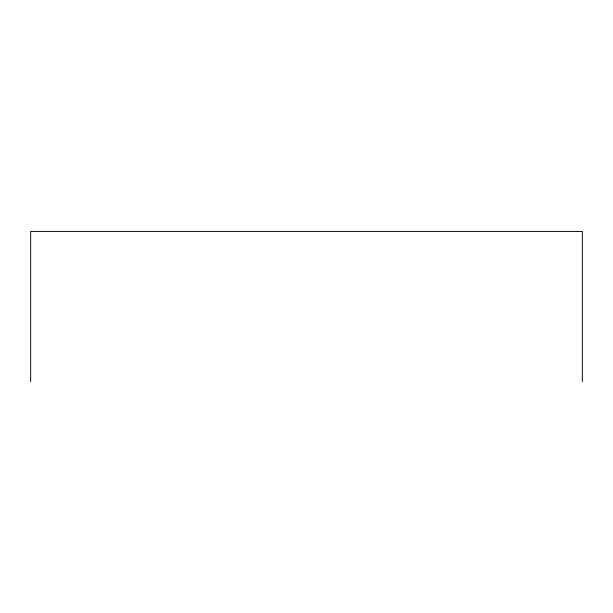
<?xml version="1.0" encoding="UTF-8"?>
<svg xmlns="http://www.w3.org/2000/svg" width="613" height="613" viewBox="0 0 613 613"><rect width="100%" height="100%" fill="white"/><g stroke="black" fill="none" stroke-linecap="round" stroke-linejoin="round"><path stroke-width="0.92" d="M582.35 381.57L582.35 231.43L30.65 231.43L30.65 381.57"/></g></svg>
